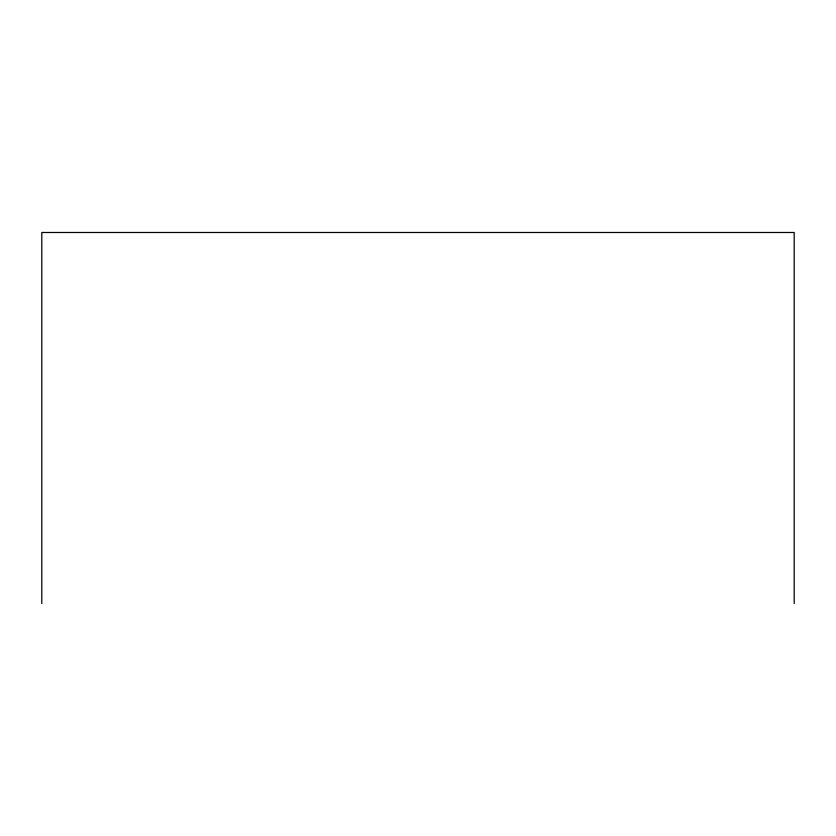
<?xml version="1.0" encoding="UTF-8"?>
<svg xmlns="http://www.w3.org/2000/svg" width="836" height="836" viewBox="0 0 836 836"><rect width="100%" height="100%" fill="white"/><g stroke="black" fill="none" stroke-linecap="round" stroke-linejoin="round"><path stroke-width="1.25" d="M794.2 603.508L794.2 232.492L41.8 232.492L41.8 603.508"/></g></svg>
